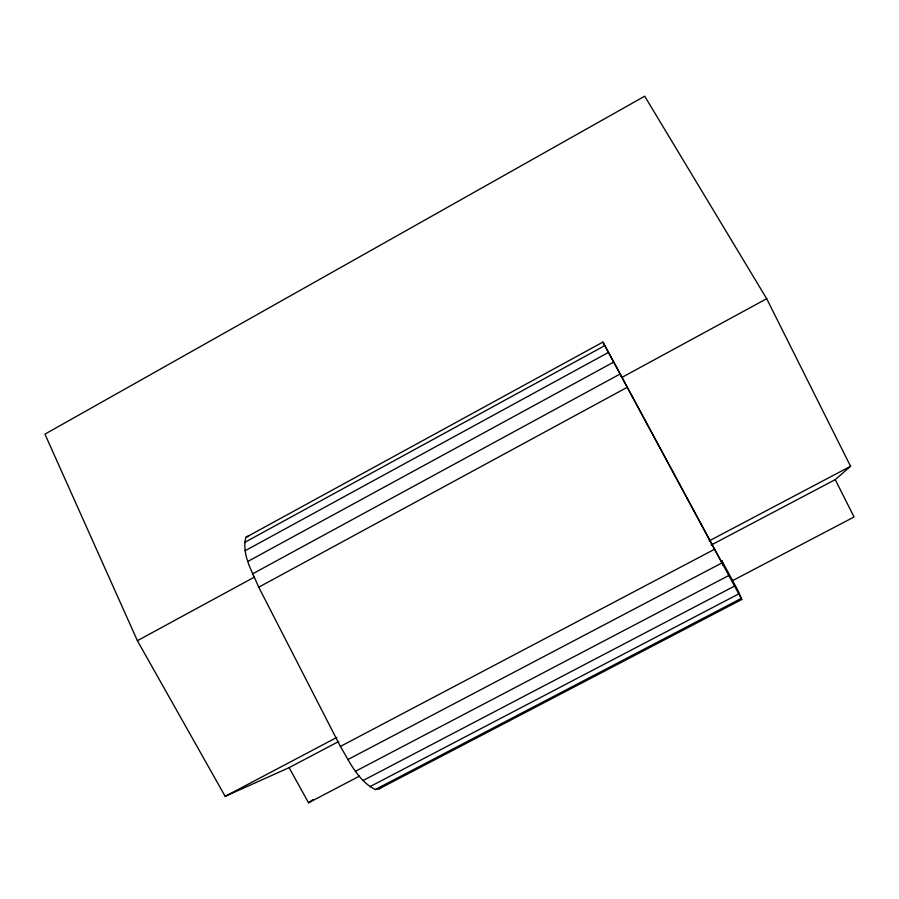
<?xml version="1.0" encoding="UTF-8"?>
<svg xmlns="http://www.w3.org/2000/svg" width="899" height="899" viewBox="0 0 899 899"><rect width="100%" height="100%" fill="white"/><g stroke="black" fill="none" stroke-linecap="round" stroke-linejoin="round"><path stroke-width="1.35" d="M711.12 545.086L835.238 479.628L850.555 466.278L766.69 298.726L622.041 377.333L620.883 375.422L718.829 557.178L723.324 565.302L721.785 560.538L738.337 591.227L741.765 599.487L379.243 788.783L375.321 789.536C358.252 781.006 349.711 762.105 340.395 746.428L258.732 587.193C252.293 571.719 241.505 554.694 245.832 537.388L249.147 535.546M622.041 377.333L602.903 342.092L741.765 599.487M379.243 788.783L382.412 786.176M766.69 298.726L644.695 96.204L44.95 434.138L137.39 640.695L225.177 796.345L289.107 767.656L308.537 802.796L313.099 799.548M245.832 537.388L602.903 342.092M244.438 542.547L604.656 345.688M245.112 550.739L608.263 352.52M247.854 561.426L613.433 362.23M252.507 573.888L619.838 374.153M137.39 640.695L254.462 577.079M258.732 587.193L626.985 387.435M225.177 796.345L336.844 737.405M709.097 540.94L850.555 466.278M289.107 767.656L338.766 741.473M340.395 746.428L714.345 549.379M347.767 759.621L721.74 563.044M355.498 771.275L728.561 575.63M308.537 802.796L359.488 776.107M732.269 580.788L854.05 516.992L835.238 479.628M363.027 780.534L734.326 586.182M369.792 786.749L738.607 593.969M375.321 789.536L741.124 598.487"/></g></svg>
